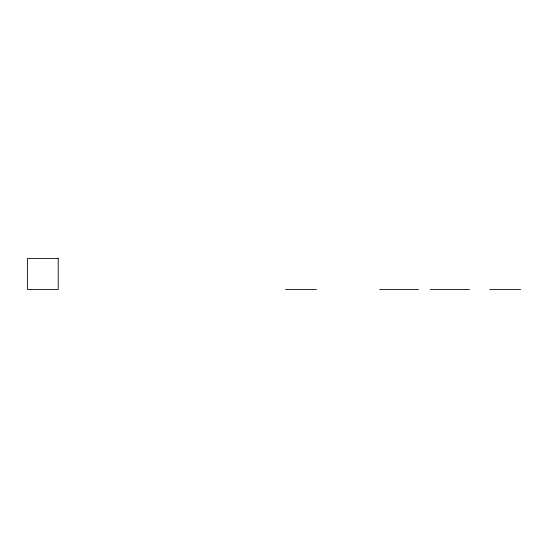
<?xml version="1.0" encoding="UTF-8"?>
<svg xmlns="http://www.w3.org/2000/svg" width="548" height="548" viewBox="0 0 548 548"><rect width="100%" height="100%" fill="white"/><g stroke="black" fill="none" stroke-linecap="round" stroke-linejoin="round"><path stroke-width="0.82" d="M285.577 289.413L316.388 289.413M379.764 289.413L418.494 289.413M430.324 289.413L469.547 289.413M489.789 289.413L520.6 289.413M58.232 258.588L27.4 258.588L27.4 289.413L58.232 289.413L58.232 258.588"/></g></svg>
